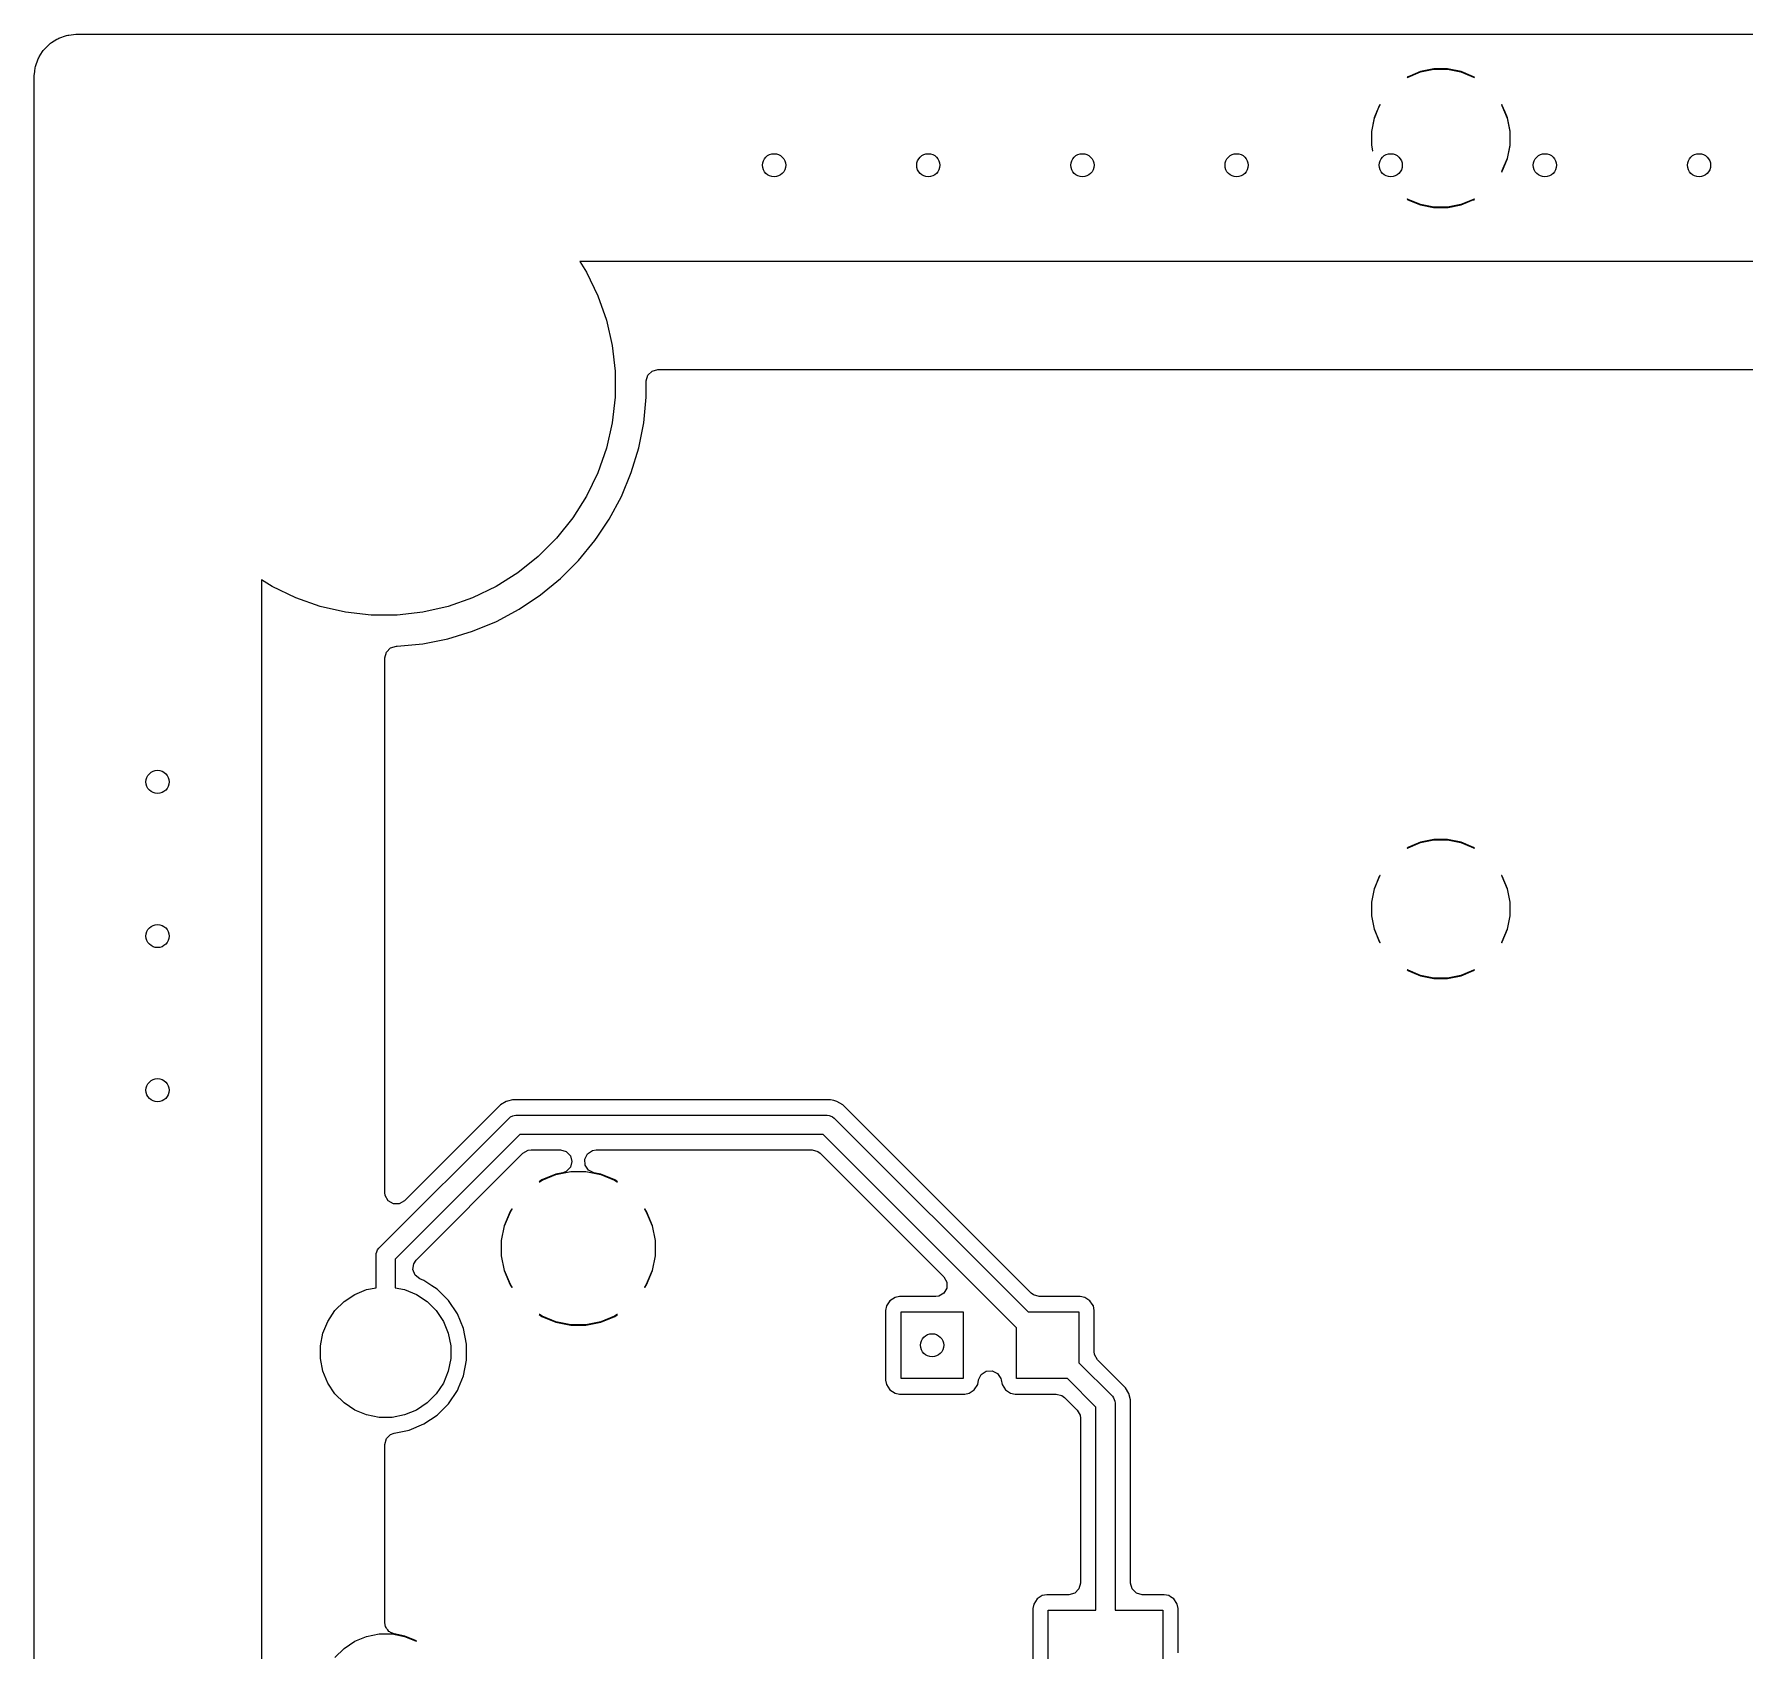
# Model space of a CAD drawing. Header units: inches. Extents: x 2.12 to 6.02, y -5.78 to -1.88.
# Drawn here: x 2.116 to 2.99, y -2.702 to -1.876 of the extents above; entities that cross this region are included whole.
import ezdxf

# ---------------------------------------------------------------- set-up
doc = ezdxf.new("R2010")
doc.units = ezdxf.units.IN
doc.header["$MEASUREMENT"] = 0
doc.layers.add('B.Cu', color=153, linetype='CONTINUOUS', true_color=0x4d7fc4)

msp = doc.modelspace()

# ---------------------------------------------------------------- linework, layer by layer
at = {"layer": 'B.Cu', "linetype": 'CONTINUOUS'}
for p, q in [((2.12771, -1.87858), (2.12819, -1.87832)), ((2.12819, -1.87832), (2.12868, -1.87808)), ((2.12868, -1.87808), (2.12919, -1.87787)), ((2.12919, -1.87787), (2.1322, -1.87682)), ((2.1322, -1.87682), (2.13273, -1.87667)), ((2.13273, -1.87667), (2.13326, -1.87655)), ((2.13326, -1.87655), (2.1338, -1.87645)), ((2.1338, -1.87645), (2.13739, -1.87605)), ((2.13739, -1.87605), (2.13766, -1.87603)), ((2.13766, -1.87603), (2.13793, -1.87601)), ((2.13793, -1.87601), (2.13821, -1.876)), ((2.13821, -1.876), (5.99565, -1.876)), ((2.11874, -1.88755), (2.12044, -1.88485)), ((2.12044, -1.88485), (2.12076, -1.8844)), ((2.12076, -1.8844), (2.1211, -1.88397)), ((2.1211, -1.88397), (2.12146, -1.88357)), ((2.12146, -1.88357), (2.12372, -1.88131)), ((2.12372, -1.88131), (2.12413, -1.88094)), ((2.12413, -1.88094), (2.12456, -1.8806)), ((2.12456, -1.8806), (2.125, -1.88029)), ((2.125, -1.88029), (2.12771, -1.87858)), ((2.11621, -1.89723), (2.11645, -1.89506)), ((2.11645, -1.89506), (2.11653, -1.89439)), ((2.11653, -1.89439), (2.11661, -1.89364)), ((2.11661, -1.89364), (2.1167, -1.8931)), ((2.1167, -1.8931), (2.11682, -1.89257)), ((2.11682, -1.89257), (2.11698, -1.89205)), ((2.11698, -1.89205), (2.11803, -1.88903)), ((2.11803, -1.88903), (2.11824, -1.88852)), ((2.11824, -1.88852), (2.11848, -1.88803)), ((2.11848, -1.88803), (2.11874, -1.88755)), ((2.81794, -1.89788), (2.82436, -1.89523)), ((2.82431, -1.89506), (2.81875, -1.89737)), ((2.83116, -1.8937), (2.82431, -1.89506)), ((2.82431, -1.89506), (2.82431, -1.89506)), ((2.82431, -1.89506), (2.82431, -1.89506)), ((2.82431, -1.89506), (2.82431, -1.89506)), ((2.82436, -1.89523), (2.83117, -1.89387)), ((2.83814, -1.8937), (2.83116, -1.8937)), ((2.83116, -1.8937), (2.83116, -1.8937)), ((2.83117, -1.89387), (2.83812, -1.89387)), ((2.83812, -1.89387), (2.84493, -1.89523)), ((2.84498, -1.89506), (2.83814, -1.8937)), ((2.83814, -1.8937), (2.83814, -1.8937)), ((2.84493, -1.89523), (2.85135, -1.89788)), ((2.85143, -1.89773), (2.84498, -1.89506)), ((2.84498, -1.89506), (2.84498, -1.89506)), ((2.11616, -1.89805), (2.11617, -1.89778)), ((2.11616, -1.92564), (2.11616, -1.89805)), ((2.11617, -1.89778), (2.11618, -1.8975)), ((2.11618, -1.8975), (2.11621, -1.89723)), ((2.81786, -1.89773), (2.81744, -1.89801)), ((2.81744, -1.89801), (2.81744, -1.89801)), ((2.81744, -1.89801), (2.81757, -1.89814)), ((2.81757, -1.89814), (2.81794, -1.89788)), ((2.81875, -1.89737), (2.81786, -1.89773)), ((2.81786, -1.89773), (2.81786, -1.89773)), ((2.85135, -1.89788), (2.85172, -1.89814)), ((2.85185, -1.89801), (2.85143, -1.89773)), ((2.85143, -1.89773), (2.85143, -1.89773)), ((2.85172, -1.89814), (2.85185, -1.89801)), ((2.85185, -1.89801), (2.85185, -1.89801)), ((2.85185, -1.89801), (2.85185, -1.89801)), ((2.80074, -1.91885), (2.8034, -1.91243)), ((2.80325, -1.91235), (2.8018, -1.91584)), ((2.80352, -1.91193), (2.80325, -1.91235)), ((2.80325, -1.91235), (2.80325, -1.91235)), ((2.80325, -1.91235), (2.80325, -1.91235)), ((2.8034, -1.91243), (2.80365, -1.91206)), ((2.80365, -1.91206), (2.80352, -1.91193)), ((2.80352, -1.91193), (2.80352, -1.91193)), ((2.86577, -1.91193), (2.86564, -1.91206)), ((2.86564, -1.91206), (2.86589, -1.91243)), ((2.86605, -1.91235), (2.86577, -1.91193)), ((2.86577, -1.91193), (2.86577, -1.91193)), ((2.86589, -1.91243), (2.86855, -1.91885)), ((2.86606, -1.91238), (2.86605, -1.91235)), ((2.86605, -1.91235), (2.86605, -1.91235)), ((2.86605, -1.91235), (2.86605, -1.91235)), ((2.86605, -1.91235), (2.86605, -1.91235)), ((2.86749, -1.91584), (2.86606, -1.91238)), ((2.80057, -1.9188), (2.79921, -1.92564)), ((2.79938, -1.92566), (2.80074, -1.91885)), ((2.8018, -1.91584), (2.80057, -1.9188)), ((2.80057, -1.9188), (2.80057, -1.9188)), ((2.86872, -1.9188), (2.86749, -1.91584)), ((2.86855, -1.91885), (2.86991, -1.92566)), ((2.87006, -1.92553), (2.86872, -1.9188)), ((2.86872, -1.9188), (2.86872, -1.9188)), ((2.86872, -1.9188), (2.86872, -1.9188)), ((2.86872, -1.9188), (2.86872, -1.9188)), ((2.11616, -5.66142), (2.11616, -1.92564)), ((2.79921, -1.92564), (2.79921, -1.93262)), ((2.79938, -1.93261), (2.79938, -1.92566)), ((2.86991, -1.92566), (2.86991, -1.93261)), ((2.87008, -1.92561), (2.87006, -1.92553)), ((2.87008, -1.92564), (2.87008, -1.92561)), ((2.87008, -1.93262), (2.87008, -1.92564)), ((2.79921, -1.93262), (2.79981, -1.93564)), ((2.79996, -1.93549), (2.79938, -1.93261)), ((2.79981, -1.93564), (2.79996, -1.93549)), ((2.86855, -1.93942), (2.86589, -1.94584)), ((2.86749, -1.94243), (2.86872, -1.93947)), ((2.86991, -1.93261), (2.86855, -1.93942)), ((2.86872, -1.93947), (2.87002, -1.93292)), ((2.86872, -1.93947), (2.86872, -1.93947)), ((2.87002, -1.93292), (2.87005, -1.93282)), ((2.87005, -1.93282), (2.87008, -1.93262)), ((2.86589, -1.94584), (2.86564, -1.94621)), ((2.86564, -1.94621), (2.86577, -1.94634)), ((2.86577, -1.94634), (2.86603, -1.94623)), ((2.86577, -1.94634), (2.86577, -1.94634)), ((2.86577, -1.94634), (2.86577, -1.94634)), ((2.86577, -1.94634), (2.86577, -1.94634)), ((2.86603, -1.94623), (2.86614, -1.94569)), ((2.86614, -1.94569), (2.86749, -1.94243)), ((2.81757, -1.96013), (2.81744, -1.96025)), ((2.81744, -1.96025), (2.81744, -1.96025)), ((2.81744, -1.96025), (2.81744, -1.96025)), ((2.81744, -1.96025), (2.81786, -1.96053)), ((2.81794, -1.96038), (2.81757, -1.96013)), ((2.81786, -1.96053), (2.81786, -1.96053)), ((2.81786, -1.96053), (2.81786, -1.96053)), ((2.81786, -1.96053), (2.81789, -1.96055)), ((2.81789, -1.96055), (2.82284, -1.9626)), ((2.82436, -1.96304), (2.81794, -1.96038)), ((2.82284, -1.9626), (2.82431, -1.96321)), ((2.82431, -1.96321), (2.82431, -1.96321)), ((2.82431, -1.96321), (2.83085, -1.96451)), ((2.83117, -1.9644), (2.82436, -1.96304)), ((2.83085, -1.96451), (2.83104, -1.96454)), ((2.83104, -1.96454), (2.83113, -1.96456)), ((2.83113, -1.96456), (2.83116, -1.96457)), ((2.83116, -1.96457), (2.83814, -1.96457)), ((2.83812, -1.9644), (2.83117, -1.9644)), ((2.84493, -1.96304), (2.83812, -1.9644)), ((2.83814, -1.96457), (2.83833, -1.96454)), ((2.83814, -1.96457), (2.83814, -1.96457)), ((2.83833, -1.96454), (2.83844, -1.96451)), ((2.83844, -1.96451), (2.84498, -1.96321)), ((2.85135, -1.96038), (2.84493, -1.96304)), ((2.84498, -1.96321), (2.84943, -1.96136)), ((2.84498, -1.96321), (2.84498, -1.96321)), ((2.84943, -1.96136), (2.85121, -1.96063)), ((2.85121, -1.96063), (2.85174, -1.96052)), ((2.85172, -1.96013), (2.85135, -1.96038)), ((2.85185, -1.96025), (2.85172, -1.96013)), ((2.85174, -1.96052), (2.85185, -1.96025)), ((5.73902, -1.99213), (2.39483, -1.99213)), ((2.39483, -1.99213), (2.39829, -1.99763)), ((2.39829, -1.99763), (2.40404, -2.00956)), ((2.40404, -2.00956), (2.40842, -2.02207)), ((2.40842, -2.02207), (2.41136, -2.03498)), ((2.41136, -2.03498), (2.41285, -2.04814)), ((2.41285, -2.04814), (2.41285, -2.06139)), ((2.4288, -2.05311), (2.42958, -2.05018)), ((2.4288, -2.06134), (2.4288, -2.05311)), ((2.42958, -2.05018), (2.43173, -2.04803)), ((2.43173, -2.04803), (2.43466, -2.04724)), ((2.43466, -2.04724), (5.69919, -2.04724)), ((2.41285, -2.06139), (2.41136, -2.07455)), ((2.42751, -2.07443), (2.4288, -2.06134)), ((2.41136, -2.07455), (2.40842, -2.08746)), ((2.42494, -2.08733), (2.42751, -2.07443)), ((2.40842, -2.08746), (2.40404, -2.09996)), ((2.42112, -2.09992), (2.42494, -2.08733)), ((2.40404, -2.09996), (2.39829, -2.1119)), ((2.41609, -2.11207), (2.42112, -2.09992)), ((2.39829, -2.1119), (2.39125, -2.12311)), ((2.40989, -2.12367), (2.41609, -2.11207)), ((2.39125, -2.12311), (2.38299, -2.13347)), ((2.4041, -2.13234), (2.40989, -2.12367)), ((2.38299, -2.13347), (2.37362, -2.14283)), ((2.39424, -2.14478), (2.40258, -2.13461)), ((2.40258, -2.13461), (2.4041, -2.13234)), ((2.37362, -2.14283), (2.36327, -2.15109)), ((2.38494, -2.15408), (2.39424, -2.14478)), ((2.23779, -2.15814), (2.23228, -2.15468)), ((2.23228, -2.15468), (2.23228, -3.86575)), ((2.24972, -2.16388), (2.23779, -2.15814)), ((2.35205, -2.15814), (2.34012, -2.16388)), ((2.36327, -2.15109), (2.35205, -2.15814)), ((2.37477, -2.16242), (2.38494, -2.15408)), ((2.26222, -2.16826), (2.24972, -2.16388)), ((2.34012, -2.16388), (2.32762, -2.16826)), ((2.36383, -2.16973), (2.37477, -2.16242)), ((2.27514, -2.1712), (2.26222, -2.16826)), ((2.2883, -2.17269), (2.27514, -2.1712)), ((2.30154, -2.17269), (2.2883, -2.17269)), ((2.31471, -2.1712), (2.30154, -2.17269)), ((2.32762, -2.16826), (2.31471, -2.1712)), ((2.35223, -2.17593), (2.36383, -2.16973)), ((2.32749, -2.18479), (2.34008, -2.18097)), ((2.34008, -2.18097), (2.35223, -2.17593)), ((2.29528, -2.19451), (2.29606, -2.19157)), ((2.29606, -2.19157), (2.29821, -2.18943)), ((2.29821, -2.18943), (2.30114, -2.18864)), ((2.30114, -2.18864), (2.3015, -2.18864)), ((2.3015, -2.18864), (2.31459, -2.18735)), ((2.3015, -2.18864), (2.3015, -2.18864)), ((2.31459, -2.18735), (2.32749, -2.18479)), ((2.29528, -2.20395), (2.29528, -2.19451)), ((2.29528, -2.31934), (2.29528, -2.20395)), ((2.82431, -2.28876), (2.81786, -2.29143)), ((2.81794, -2.29159), (2.82436, -2.28893)), ((2.83116, -2.2874), (2.82431, -2.28876)), ((2.82431, -2.28876), (2.82431, -2.28876)), ((2.82436, -2.28893), (2.83117, -2.28757)), ((2.83814, -2.2874), (2.83116, -2.2874)), ((2.83117, -2.28757), (2.83812, -2.28757)), ((2.83812, -2.28757), (2.84493, -2.28893)), ((2.84498, -2.28876), (2.83814, -2.2874)), ((2.84493, -2.28893), (2.85135, -2.29159)), ((2.85143, -2.29143), (2.84498, -2.28876)), ((2.84498, -2.28876), (2.84498, -2.28876)), ((2.81786, -2.29143), (2.81744, -2.29171)), ((2.81744, -2.29171), (2.81757, -2.29184)), ((2.81757, -2.29184), (2.81794, -2.29159)), ((2.85135, -2.29159), (2.85172, -2.29184)), ((2.85185, -2.29171), (2.85143, -2.29143)), ((2.85143, -2.29143), (2.85143, -2.29143)), ((2.85172, -2.29184), (2.85185, -2.29171)), ((2.85185, -2.29171), (2.85185, -2.29171)), ((2.80325, -2.30605), (2.80057, -2.3125)), ((2.80074, -2.31255), (2.8034, -2.30613)), ((2.80352, -2.30563), (2.80325, -2.30605)), ((2.8034, -2.30613), (2.80365, -2.30576)), ((2.80365, -2.30576), (2.80352, -2.30563)), ((2.86577, -2.30563), (2.86564, -2.30576)), ((2.86564, -2.30576), (2.86589, -2.30613)), ((2.86605, -2.30605), (2.86577, -2.30563)), ((2.86589, -2.30613), (2.86855, -2.31255)), ((2.86872, -2.3125), (2.86605, -2.30605)), ((2.86605, -2.30605), (2.86605, -2.30605)), ((2.80057, -2.3125), (2.79921, -2.31934)), ((2.79938, -2.31936), (2.80074, -2.31255)), ((2.80057, -2.3125), (2.80057, -2.3125)), ((2.86855, -2.31255), (2.86991, -2.31936)), ((2.87008, -2.31934), (2.86872, -2.3125)), ((2.86872, -2.3125), (2.86872, -2.3125)), ((2.29528, -2.37868), (2.29528, -2.31934)), ((2.79921, -2.31934), (2.79921, -2.32632)), ((2.79938, -2.32631), (2.79938, -2.31936)), ((2.86991, -2.31936), (2.86991, -2.32631)), ((2.87008, -2.32632), (2.87008, -2.31934)), ((2.79921, -2.32632), (2.80057, -2.33317)), ((2.80074, -2.33312), (2.79938, -2.32631)), ((2.86991, -2.32631), (2.86855, -2.33312)), ((2.86872, -2.33317), (2.87008, -2.32632)), ((2.80057, -2.33317), (2.80057, -2.33317)), ((2.80057, -2.33317), (2.80325, -2.33962)), ((2.8034, -2.33954), (2.80074, -2.33312)), ((2.80325, -2.33962), (2.80325, -2.33962)), ((2.80325, -2.33962), (2.80352, -2.34004)), ((2.80365, -2.33991), (2.8034, -2.33954)), ((2.80352, -2.34004), (2.80365, -2.33991)), ((2.86589, -2.33954), (2.86564, -2.33991)), ((2.86564, -2.33991), (2.86577, -2.34004)), ((2.86577, -2.34004), (2.86605, -2.33962)), ((2.86577, -2.34004), (2.86577, -2.34004)), ((2.86855, -2.33312), (2.86589, -2.33954)), ((2.86605, -2.33962), (2.86871, -2.33318)), ((2.86605, -2.33962), (2.86605, -2.33962)), ((2.86871, -2.33318), (2.86872, -2.33317)), ((2.86871, -2.33318), (2.86871, -2.33318)), ((2.86871, -2.33318), (2.86871, -2.33318)), ((2.81757, -2.35383), (2.81744, -2.35396)), ((2.81744, -2.35396), (2.81744, -2.35396)), ((2.81744, -2.35396), (2.81786, -2.35424)), ((2.81794, -2.35408), (2.81757, -2.35383)), ((2.81786, -2.35424), (2.81786, -2.35424)), ((2.81786, -2.35424), (2.82431, -2.35691)), ((2.82436, -2.35674), (2.81794, -2.35408)), ((2.82431, -2.35691), (2.82431, -2.35691)), ((2.82431, -2.35691), (2.83116, -2.35827)), ((2.83117, -2.3581), (2.82436, -2.35674)), ((2.83116, -2.35827), (2.83814, -2.35827)), ((2.83812, -2.3581), (2.83117, -2.3581)), ((2.84493, -2.35674), (2.83812, -2.3581)), ((2.83814, -2.35827), (2.84498, -2.35691)), ((2.85135, -2.35408), (2.84493, -2.35674)), ((2.84498, -2.35691), (2.85143, -2.35424)), ((2.84498, -2.35691), (2.84498, -2.35691)), ((2.85172, -2.35383), (2.85135, -2.35408)), ((2.85143, -2.35424), (2.85185, -2.35396)), ((2.85143, -2.35424), (2.85143, -2.35424)), ((2.85185, -2.35396), (2.85172, -2.35383)), ((2.85185, -2.35396), (2.85185, -2.35396)), ((2.29528, -2.46771), (2.29528, -2.37868)), ((2.36052, -2.42026), (2.3579, -2.42096)), ((2.36389, -2.42026), (2.36052, -2.42026)), ((2.36052, -2.42026), (2.36052, -2.42026)), ((2.52295, -2.42026), (2.36389, -2.42026)), ((2.52469, -2.42072), (2.52295, -2.42026)), ((2.52295, -2.42026), (2.52295, -2.42026)), ((2.35434, -2.42282), (2.30529, -2.47186)), ((2.35726, -2.42113), (2.35434, -2.42282)), ((2.3579, -2.42096), (2.35726, -2.42113)), ((2.35726, -2.42113), (2.35726, -2.42113)), ((2.35726, -2.42113), (2.35726, -2.42113)), ((2.35872, -2.42959), (2.35947, -2.42898)), ((2.35947, -2.42898), (2.36072, -2.42846)), ((2.35947, -2.42898), (2.35947, -2.42898)), ((2.36072, -2.42846), (2.36124, -2.42824)), ((2.36124, -2.42824), (2.3622, -2.42815)), ((2.36124, -2.42824), (2.36124, -2.42824)), ((2.3622, -2.42815), (2.52126, -2.42815)), ((2.52126, -2.42815), (2.52222, -2.42824)), ((2.52222, -2.42824), (2.52222, -2.42824)), ((2.52222, -2.42824), (2.52274, -2.42846)), ((2.52274, -2.42846), (2.52399, -2.42898)), ((2.52399, -2.42898), (2.52399, -2.42898)), ((2.52399, -2.42898), (2.52474, -2.42959)), ((2.52621, -2.42113), (2.52469, -2.42072)), ((2.52913, -2.42282), (2.52621, -2.42113)), ((2.52621, -2.42113), (2.52621, -2.42113)), ((2.52621, -2.42113), (2.52621, -2.42113)), ((2.57817, -2.47186), (2.52913, -2.42282)), ((2.52913, -2.42282), (2.52913, -2.42282)), ((2.52913, -2.42282), (2.52913, -2.42282)), ((2.29219, -2.49613), (2.35872, -2.42959)), ((2.52474, -2.42959), (2.62381, -2.52866)), ((2.36424, -2.43799), (2.30059, -2.50164)), ((2.51922, -2.43799), (2.36424, -2.43799)), ((2.36579, -2.4476), (2.36842, -2.44609)), ((2.36842, -2.44609), (2.36994, -2.44589)), ((2.36994, -2.44589), (2.38499, -2.44589)), ((2.38499, -2.44589), (2.38792, -2.44667)), ((2.39879, -2.44788), (2.40132, -2.4462)), ((2.40132, -2.4462), (2.4032, -2.44589)), ((2.4032, -2.44589), (2.51352, -2.44589)), ((2.51352, -2.44589), (2.51645, -2.44667)), ((2.61799, -2.53676), (2.51922, -2.43799)), ((2.31127, -2.50213), (2.36579, -2.4476)), ((2.38792, -2.44667), (2.39007, -2.44882)), ((2.39007, -2.45469), (2.38792, -2.45683)), ((2.39007, -2.44882), (2.39085, -2.45175)), ((2.39085, -2.45175), (2.39007, -2.45469)), ((2.39745, -2.45061), (2.39879, -2.44788)), ((2.39765, -2.45364), (2.39745, -2.45061)), ((2.39933, -2.45616), (2.39765, -2.45364)), ((2.51645, -2.44667), (2.51767, -2.4476)), ((2.51767, -2.4476), (2.55325, -2.48319)), ((2.37545, -2.46117), (2.37405, -2.4621)), ((2.37405, -2.4621), (2.37405, -2.4621)), ((2.37405, -2.4621), (2.37419, -2.46224)), ((2.37419, -2.46224), (2.37554, -2.46134)), ((2.38261, -2.45821), (2.37545, -2.46117)), ((2.37545, -2.46117), (2.37545, -2.46117)), ((2.37554, -2.46134), (2.38267, -2.45839)), ((2.38613, -2.45751), (2.38261, -2.45821)), ((2.38261, -2.45821), (2.38261, -2.45821)), ((2.38267, -2.45839), (2.39024, -2.45688)), ((2.38792, -2.45683), (2.38613, -2.45751)), ((2.39024, -2.45688), (2.39795, -2.45688)), ((2.39795, -2.45688), (2.40552, -2.45839)), ((2.40206, -2.45751), (2.39933, -2.45616)), ((2.40558, -2.45821), (2.40206, -2.45751)), ((2.40552, -2.45839), (2.41265, -2.46134)), ((2.41274, -2.46117), (2.40558, -2.45821)), ((2.40558, -2.45821), (2.40558, -2.45821)), ((2.41265, -2.46134), (2.414, -2.46224)), ((2.41413, -2.4621), (2.41274, -2.46117)), ((2.414, -2.46224), (2.41413, -2.4621)), ((2.29548, -2.46923), (2.29528, -2.46771)), ((2.29699, -2.47186), (2.29548, -2.46923)), ((2.29962, -2.47338), (2.29699, -2.47186)), ((2.30529, -2.47186), (2.30266, -2.47338)), ((2.62536, -2.51905), (2.57817, -2.47186)), ((2.30266, -2.47338), (2.29962, -2.47338)), ((2.3592, -2.47741), (2.35624, -2.48458)), ((2.35642, -2.48463), (2.35937, -2.4775)), ((2.36013, -2.47602), (2.35921, -2.47741)), ((2.35921, -2.47741), (2.3592, -2.47741)), ((2.35937, -2.4775), (2.36027, -2.47616)), ((2.36027, -2.47616), (2.36013, -2.47602)), ((2.36013, -2.47602), (2.36013, -2.47602)), ((2.42805, -2.47602), (2.42792, -2.47616)), ((2.42792, -2.47616), (2.42882, -2.4775)), ((2.42898, -2.47741), (2.42805, -2.47602)), ((2.42882, -2.4775), (2.43177, -2.48463)), ((2.43195, -2.48458), (2.42898, -2.47741)), ((2.42898, -2.47741), (2.42898, -2.47741)), ((2.35624, -2.48458), (2.35472, -2.49219)), ((2.35491, -2.4922), (2.35642, -2.48463)), ((2.35624, -2.48458), (2.35624, -2.48458)), ((2.43177, -2.48463), (2.43328, -2.4922)), ((2.43346, -2.49219), (2.43195, -2.48458)), ((2.43195, -2.48458), (2.43195, -2.48458)), ((2.55325, -2.48319), (2.58082, -2.51075)), ((2.29075, -2.49961), (2.29084, -2.49865)), ((2.29084, -2.49865), (2.29092, -2.49846)), ((2.29092, -2.49846), (2.29114, -2.49792)), ((2.29114, -2.49792), (2.29158, -2.49687)), ((2.29158, -2.49687), (2.29219, -2.49613)), ((2.29158, -2.49687), (2.29158, -2.49687)), ((2.35472, -2.49219), (2.35472, -2.49994)), ((2.35491, -2.49992), (2.35491, -2.4922)), ((2.43328, -2.4922), (2.43328, -2.49992)), ((2.43346, -2.49994), (2.43346, -2.49219)), ((2.29075, -2.51624), (2.29075, -2.49961)), ((2.30059, -2.50164), (2.30059, -2.51624)), ((2.3096, -2.50704), (2.31, -2.50403)), ((2.31076, -2.50985), (2.3096, -2.50704)), ((2.31, -2.50403), (2.31127, -2.50213)), ((2.35472, -2.49994), (2.35624, -2.50755)), ((2.35642, -2.50749), (2.35491, -2.49992)), ((2.35624, -2.50755), (2.35624, -2.50755)), ((2.35624, -2.50755), (2.3592, -2.51471)), ((2.35937, -2.51462), (2.35642, -2.50749)), ((2.43177, -2.50749), (2.42882, -2.51462)), ((2.42898, -2.51471), (2.43195, -2.50755)), ((2.43328, -2.49992), (2.43177, -2.50749)), ((2.43195, -2.50755), (2.43346, -2.49994)), ((2.43195, -2.50755), (2.43195, -2.50755)), ((2.28596, -2.51719), (2.29075, -2.51624)), ((2.30059, -2.51624), (2.30538, -2.51719)), ((2.31317, -2.5117), (2.31076, -2.50985)), ((2.31526, -2.51256), (2.31317, -2.5117)), ((2.31924, -2.51522), (2.31526, -2.51256)), ((2.32203, -2.51709), (2.31924, -2.51522)), ((2.3592, -2.51471), (2.36013, -2.5161)), ((2.36027, -2.51597), (2.35937, -2.51462)), ((2.36013, -2.5161), (2.36027, -2.51597)), ((2.42882, -2.51462), (2.42792, -2.51597)), ((2.42792, -2.51597), (2.42805, -2.5161)), ((2.42805, -2.5161), (2.42898, -2.51471)), ((2.42898, -2.51471), (2.42898, -2.51471)), ((2.58082, -2.51075), (2.58234, -2.51338)), ((2.58234, -2.51642), (2.58082, -2.51905)), ((2.58234, -2.51338), (2.58234, -2.51642)), ((2.2698, -2.52798), (2.27444, -2.52334)), ((2.27444, -2.52334), (2.27989, -2.5197)), ((2.27989, -2.5197), (2.28596, -2.51719)), ((2.30538, -2.51719), (2.31144, -2.5197)), ((2.31144, -2.5197), (2.3169, -2.52334)), ((2.3169, -2.52334), (2.32154, -2.52798)), ((2.32779, -2.52285), (2.32203, -2.51709)), ((2.33232, -2.52962), (2.32779, -2.52285)), ((2.55325, -2.52297), (2.5515, -2.52558)), ((2.55586, -2.52123), (2.55325, -2.52297)), ((2.55816, -2.52077), (2.55586, -2.52123)), ((2.57667, -2.52077), (2.55816, -2.52077)), ((2.57819, -2.52057), (2.57667, -2.52077)), ((2.58082, -2.51905), (2.57819, -2.52057)), ((2.62658, -2.51998), (2.62536, -2.51905)), ((2.62951, -2.52077), (2.62658, -2.51998)), ((2.6505, -2.52077), (2.62951, -2.52077)), ((2.6528, -2.52123), (2.6505, -2.52077)), ((2.65542, -2.52297), (2.6528, -2.52123)), ((2.6528, -2.52123), (2.6528, -2.52123)), ((2.65656, -2.52468), (2.65542, -2.52297)), ((2.65716, -2.52558), (2.65656, -2.52468)), ((2.26365, -2.5395), (2.26616, -2.53344)), ((2.26616, -2.53344), (2.2698, -2.52798)), ((2.32154, -2.52798), (2.32518, -2.53344)), ((2.32518, -2.53344), (2.32769, -2.5395)), ((2.33544, -2.53715), (2.33232, -2.52962)), ((2.37419, -2.52989), (2.37405, -2.53002)), ((2.37405, -2.53002), (2.37545, -2.53095)), ((2.37554, -2.53078), (2.37419, -2.52989)), ((2.37545, -2.53095), (2.37545, -2.53095)), ((2.37545, -2.53095), (2.38261, -2.53392)), ((2.38267, -2.53374), (2.37554, -2.53078)), ((2.39024, -2.53524), (2.38267, -2.53374)), ((2.40552, -2.53374), (2.39795, -2.53524)), ((2.41265, -2.53078), (2.40552, -2.53374)), ((2.40558, -2.53392), (2.41274, -2.53095)), ((2.414, -2.52989), (2.41265, -2.53078)), ((2.41274, -2.53095), (2.41413, -2.53002)), ((2.41274, -2.53095), (2.41274, -2.53095)), ((2.41413, -2.53002), (2.414, -2.52989)), ((2.5515, -2.52558), (2.55104, -2.52788)), ((2.55104, -2.52788), (2.55104, -2.56345)), ((2.55894, -2.56268), (2.55894, -2.52866)), ((2.55894, -2.52866), (2.59067, -2.52866)), ((2.59067, -2.52866), (2.59067, -2.56268)), ((2.62381, -2.52866), (2.64972, -2.52866)), ((2.64972, -2.52866), (2.64972, -2.55458)), ((2.65762, -2.52788), (2.65716, -2.52558)), ((2.65762, -2.54888), (2.65762, -2.52788)), ((2.26237, -2.54593), (2.26365, -2.5395)), ((2.32769, -2.5395), (2.32897, -2.54593)), ((2.33703, -2.54514), (2.33544, -2.53715)), ((2.38261, -2.53392), (2.38261, -2.53392)), ((2.38261, -2.53392), (2.39022, -2.53543)), ((2.39022, -2.53543), (2.39797, -2.53543)), ((2.39795, -2.53524), (2.39024, -2.53524)), ((2.39797, -2.53543), (2.40558, -2.53392)), ((2.40558, -2.53392), (2.40558, -2.53392)), ((2.61799, -2.56268), (2.61799, -2.53676)), ((2.26237, -2.55249), (2.26237, -2.54593)), ((2.32897, -2.54593), (2.32897, -2.55249)), ((2.33703, -2.55329), (2.33703, -2.54514)), ((2.65782, -2.55039), (2.65762, -2.54888)), ((2.65934, -2.55302), (2.65782, -2.55039)), ((2.26365, -2.55893), (2.26237, -2.55249)), ((2.26616, -2.56499), (2.26365, -2.55893)), ((2.32769, -2.55893), (2.32518, -2.56499)), ((2.32897, -2.55249), (2.32769, -2.55893)), ((2.33544, -2.56128), (2.33703, -2.55329)), ((2.59992, -2.56066), (2.60245, -2.55897)), ((2.60245, -2.55897), (2.60548, -2.55877)), ((2.60548, -2.55877), (2.6082, -2.56012)), ((2.64972, -2.55458), (2.66687, -2.57172)), ((2.67364, -2.56733), (2.65934, -2.55302)), ((2.2698, -2.57044), (2.26616, -2.56499)), ((2.32518, -2.56499), (2.32154, -2.57044)), ((2.32779, -2.57558), (2.33232, -2.5688)), ((2.33232, -2.5688), (2.3325, -2.56837)), ((2.3325, -2.56837), (2.33293, -2.56733)), ((2.33293, -2.56733), (2.33544, -2.56128)), ((2.55104, -2.56345), (2.5515, -2.56576)), ((2.5515, -2.56576), (2.5515, -2.56576)), ((2.5515, -2.56576), (2.55325, -2.56837)), ((2.55325, -2.56837), (2.55586, -2.57011)), ((2.59067, -2.56268), (2.55894, -2.56268)), ((2.59375, -2.57011), (2.59636, -2.56837)), ((2.59636, -2.56837), (2.5981, -2.56576)), ((2.5981, -2.56576), (2.59856, -2.56345)), ((2.59856, -2.56345), (2.59858, -2.56338)), ((2.59856, -2.56345), (2.59856, -2.56345)), ((2.59858, -2.56338), (2.59992, -2.56066)), ((2.6082, -2.56012), (2.60989, -2.56264)), ((2.60989, -2.56264), (2.61008, -2.56338)), ((2.61008, -2.56338), (2.61056, -2.56576)), ((2.61056, -2.56576), (2.61056, -2.56576)), ((2.61056, -2.56576), (2.6123, -2.56837)), ((2.6123, -2.56837), (2.61491, -2.57011)), ((2.64391, -2.56268), (2.61799, -2.56268)), ((2.65846, -2.57724), (2.64391, -2.56268)), ((2.67533, -2.57025), (2.67364, -2.56733)), ((2.67364, -2.56733), (2.67364, -2.56733)), ((2.67364, -2.56733), (2.67364, -2.56733)), ((2.27444, -2.57508), (2.2698, -2.57044)), ((2.27989, -2.57873), (2.27444, -2.57508)), ((2.3169, -2.57508), (2.31144, -2.57873)), ((2.32154, -2.57044), (2.3169, -2.57508)), ((2.32203, -2.58134), (2.32779, -2.57558)), ((2.55586, -2.57011), (2.55816, -2.57057)), ((2.55816, -2.57057), (2.59145, -2.57057)), ((2.59145, -2.57057), (2.59375, -2.57011)), ((2.61491, -2.57011), (2.61721, -2.57057)), ((2.61721, -2.57057), (2.63821, -2.57057)), ((2.63821, -2.57057), (2.64114, -2.57136)), ((2.64114, -2.57136), (2.64235, -2.57229)), ((2.64235, -2.57229), (2.64885, -2.57879)), ((2.65846, -2.68094), (2.65846, -2.57724)), ((2.66687, -2.57172), (2.66748, -2.57246)), ((2.66748, -2.57246), (2.66748, -2.57246)), ((2.66748, -2.57246), (2.66821, -2.57424)), ((2.66821, -2.57424), (2.66831, -2.5752)), ((2.66831, -2.5752), (2.66831, -2.68094)), ((2.6762, -2.57351), (2.67533, -2.57025)), ((2.67533, -2.57025), (2.67533, -2.57025)), ((2.6762, -2.66719), (2.6762, -2.57351)), ((2.6762, -2.57351), (2.6762, -2.57351)), ((2.28596, -2.58124), (2.27989, -2.57873)), ((2.29239, -2.58252), (2.28596, -2.58124)), ((2.29895, -2.58252), (2.29239, -2.58252)), ((2.30538, -2.58124), (2.29895, -2.58252)), ((2.31144, -2.57873), (2.30538, -2.58124)), ((2.30773, -2.58898), (2.31526, -2.58586)), ((2.31526, -2.58586), (2.32203, -2.58134)), ((2.64885, -2.57879), (2.65037, -2.58142)), ((2.65037, -2.58142), (2.65057, -2.58293)), ((2.65057, -2.58293), (2.65057, -2.66719)), ((2.29528, -2.59627), (2.29606, -2.59334)), ((2.29606, -2.59334), (2.29821, -2.59119)), ((2.29821, -2.59119), (2.3, -2.59052)), ((2.3, -2.59052), (2.30773, -2.58898)), ((2.29528, -2.68737), (2.29528, -2.59627)), ((2.63107, -2.67351), (2.62846, -2.67525)), ((2.63338, -2.67305), (2.63107, -2.67351)), ((2.6447, -2.67305), (2.63338, -2.67305)), ((2.64764, -2.67227), (2.6447, -2.67305)), ((2.64978, -2.67012), (2.64764, -2.67227)), ((2.65057, -2.66719), (2.64978, -2.67012)), ((2.67699, -2.67012), (2.6762, -2.66719)), ((2.67913, -2.67227), (2.67699, -2.67012)), ((2.68207, -2.67305), (2.67913, -2.67227)), ((2.6934, -2.67305), (2.68207, -2.67305)), ((2.6957, -2.67351), (2.6934, -2.67305)), ((2.69656, -2.67409), (2.6957, -2.67351)), ((2.62672, -2.67786), (2.62626, -2.68017)), ((2.62626, -2.68017), (2.62626, -2.74975)), ((2.62846, -2.67525), (2.62672, -2.67786)), ((2.63415, -2.74898), (2.63415, -2.68094)), ((2.63415, -2.68094), (2.65846, -2.68094)), ((2.66831, -2.68094), (2.69262, -2.68094)), ((2.69262, -2.68094), (2.69262, -2.73027)), ((2.69831, -2.67525), (2.69656, -2.67409)), ((2.69989, -2.67763), (2.69831, -2.67525)), ((2.70005, -2.67786), (2.69989, -2.67763)), ((2.70051, -2.68017), (2.70005, -2.67786)), ((2.70051, -2.69094), (2.70051, -2.68017)), ((2.29559, -2.68925), (2.29528, -2.68737)), ((2.29591, -2.68974), (2.29559, -2.68925)), ((2.29606, -2.6903), (2.29591, -2.68974)), ((2.29674, -2.69098), (2.29606, -2.6903)), ((2.29727, -2.69178), (2.29674, -2.69098)), ((2.70051, -2.70118), (2.70051, -2.69094)), ((2.27444, -2.70051), (2.27989, -2.69686)), ((2.27989, -2.69686), (2.28596, -2.69435)), ((2.28596, -2.69435), (2.29239, -2.69307)), ((2.29239, -2.69307), (2.29895, -2.69307)), ((2.2978, -2.69203), (2.29727, -2.69178)), ((2.29821, -2.69245), (2.2978, -2.69203)), ((2.29914, -2.69269), (2.29821, -2.69245)), ((2.29895, -2.69307), (2.30538, -2.69435)), ((2.3, -2.69312), (2.29914, -2.69269)), ((2.30543, -2.6942), (2.3, -2.69312)), ((2.30538, -2.69435), (2.31132, -2.69681)), ((2.31144, -2.69669), (2.30543, -2.6942)), ((2.30543, -2.6942), (2.30543, -2.6942)), ((2.31132, -2.69681), (2.31144, -2.69669)), ((2.2698, -2.70515), (2.27444, -2.70051)), ((2.70051, -2.70276), (2.70051, -2.70118))]:
    msp.add_line(p, q, dxfattribs=at)
at = {"layer": 'B.Cu'}
for centre in [(2.49411, -1.94293), (2.57285, -1.94293), (2.65159, -1.94293), (2.73033, -1.94293), (2.80907, -1.94293), (2.88781, -1.94293), (2.96656, -1.94293), (2.17915, -2.25789), (2.17915, -2.33663), (2.17915, -2.41537), (2.5748, -2.54567)]:
    msp.add_circle(centre, 0.00591, dxfattribs=at)

doc.saveas('drawing.dxf')
